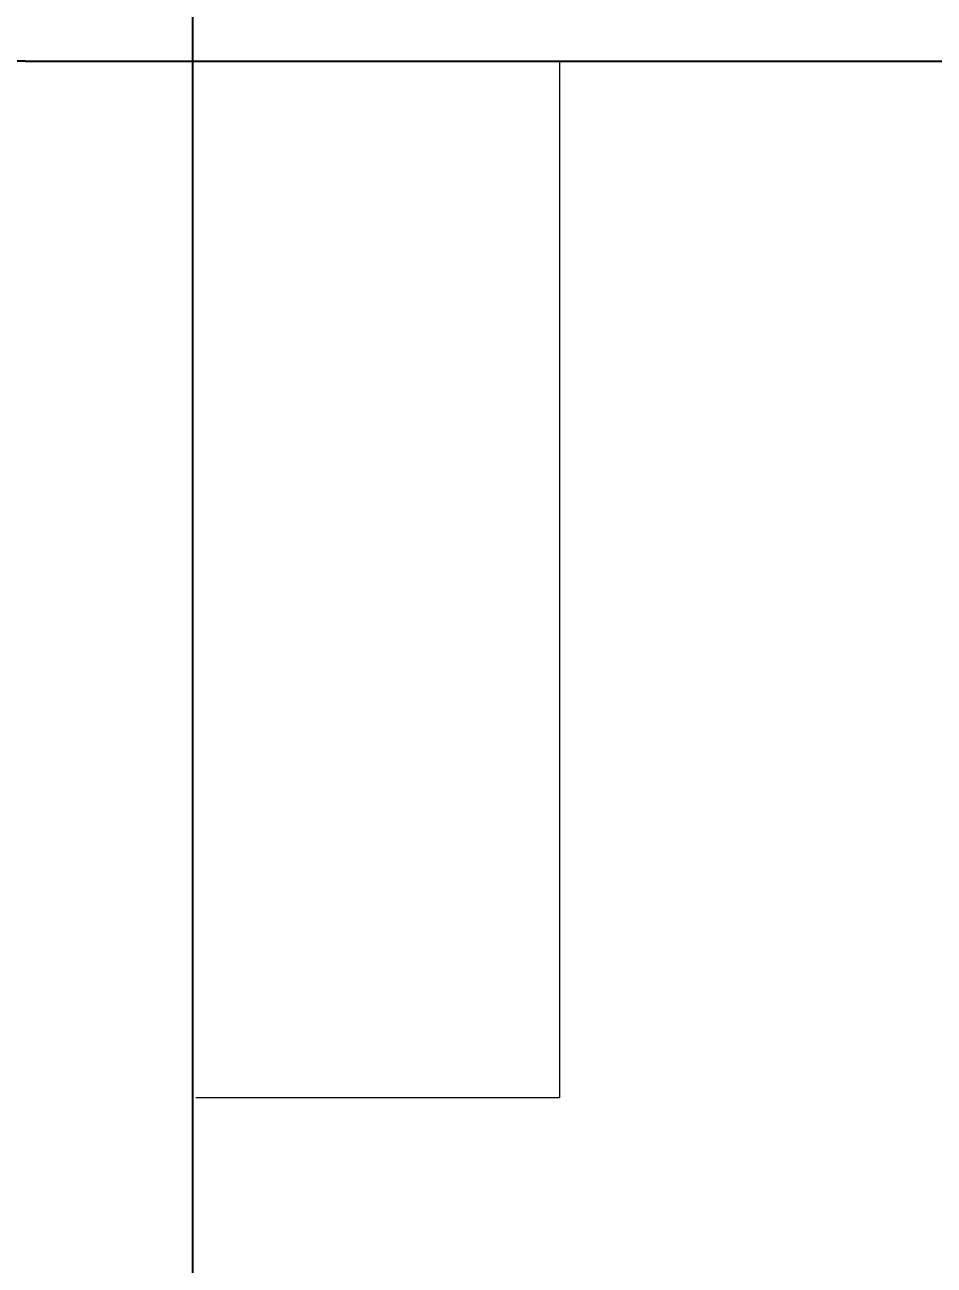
# Model space of a CAD drawing. Header units: metres. Extents: x -353 to 1688, y -477 to 135.
# Drawn here: x 497.609 to 498.859, y -318.844 to -317.138 of the extents above; entities that cross this region are included whole.
import ezdxf

# ---------------------------------------------------------------- set-up
doc = ezdxf.new("R2010")
doc.units = ezdxf.units.M
doc.header["$MEASUREMENT"] = 0
doc.layers.add('FURNITURE', color=130, linetype='Continuous', plot=False)
doc.layers.add('WALL', color=2, linetype='Continuous', lineweight=40)

msp = doc.modelspace()

# ---------------------------------------------------------------- linework, layer by layer
at = {"layer": 'FURNITURE'}
for p, q in [((498.34401, -317.18831), (498.34401, -318.61381)), ((498.34401, -318.61381), (497.84397, -318.61381))]:
    msp.add_line(p, q, dxfattribs=at)
at = {"layer": 'WALL'}
for p, q in [((497.83921, -317.08818), (497.83921, -320.31818)), ((497.60921, -317.18818), (487.27651, -317.18818)), ((497.60921, -317.18818), (504.29921, -317.18818))]:
    msp.add_line(p, q, dxfattribs=at)

doc.saveas('drawing.dxf')
